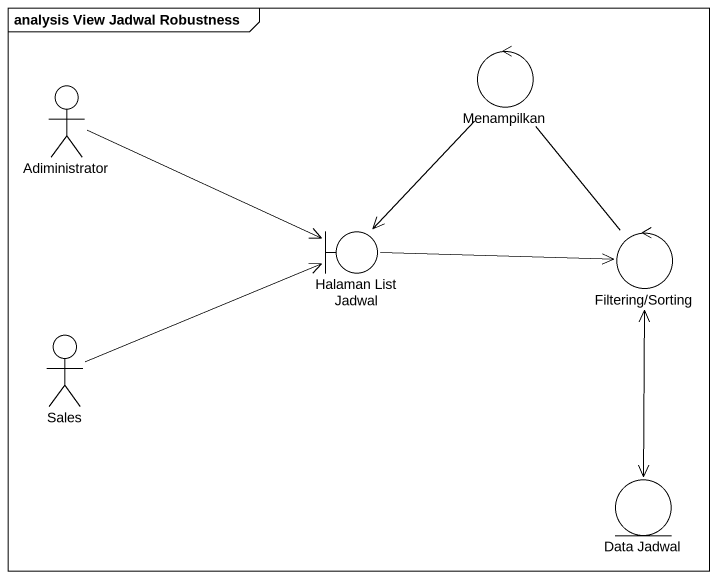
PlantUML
@startuml
mainframe analysis View Jadwal Robustness
actor Adiministrator
control Menampilkan
boundary "Halaman List Jadwal" as Halaman_List_Jadwal
control "Filtering/Sorting" as Filtering_Sorting
actor Sales
entity "Data Jadwal" as Data_Jadwal
Adiministrator -right-> Halaman_List_Jadwal
Menampilkan --> Halaman_List_Jadwal
Halaman_List_Jadwal -right-> Filtering_Sorting
Filtering_Sorting -up- Menampilkan
Filtering_Sorting <--> Data_Jadwal
Sales -right-> Halaman_List_Jadwal
@enduml
